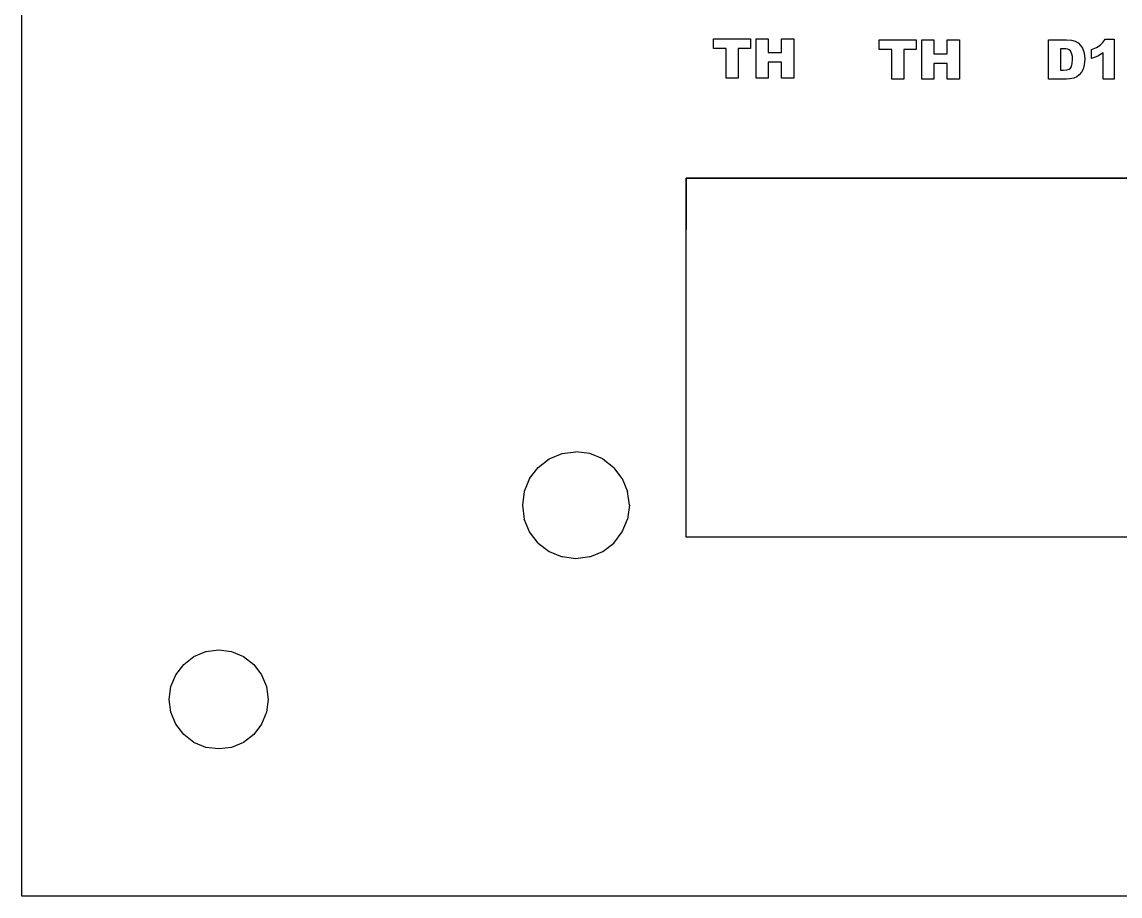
# Model space of a CAD drawing. Header units: metres. Extents: x 0 to 5.2, y 0 to 2.14.
# Drawn here: x 0 to 1.395, y 0 to 1.111 of the extents above; entities that cross this region are included whole.
import ezdxf

# ---------------------------------------------------------------- set-up
doc = ezdxf.new("R2010")
doc.units = ezdxf.units.M

msp = doc.modelspace()

# ---------------------------------------------------------------- linework, layer by layer
at = {"layer": 'D10#2'}
for p, q in [((1.3045, 1.0888, 0.0626), (1.3274, 1.0888, 0.0626)), ((1.3045, 1.0388, 0.0625), (1.3045, 1.0888, 0.0626)), ((1.3045, 1.0888, 0.0946), (1.3274, 1.0888, 0.0946)), ((1.3045, 1.0388, 0.0945), (1.3045, 1.0888, 0.0946)), ((1.3045, 1.0888, 0.0626), (1.3045, 1.0888, 0.0946)), ((1.3274, 1.0888, 0.0626), (1.3336, 1.0884, 0.0626)), ((1.3274, 1.0888, 0.0946), (1.3336, 1.0884, 0.0946)), ((1.3274, 1.0888, 0.0626), (1.3274, 1.0888, 0.0946)), ((1.3737, 1.0854, 0.0626), (1.3764, 1.0897, 0.0626)), ((1.3737, 1.0854, 0.0946), (1.3764, 1.0897, 0.0946)), ((1.3764, 1.0897, 0.0626), (1.3878, 1.0897, 0.0626)), ((1.3764, 1.0897, 0.0946), (1.3878, 1.0897, 0.0946)), ((1.3764, 1.0897, 0.0626), (1.3764, 1.0897, 0.0946)), ((1.3878, 1.0897, 0.0626), (1.3878, 1.0388, 0.0625)), ((1.3878, 1.0897, 0.0946), (1.3878, 1.0388, 0.0945)), ((1.3878, 1.0897, 0.0626), (1.3878, 1.0897, 0.0946)), ((1.3199, 1.0775, 0.0626), (1.3199, 1.0502, 0.0625)), ((1.3238, 1.0775, 0.0626), (1.3199, 1.0775, 0.0626)), ((1.3199, 1.0775, 0.0946), (1.3199, 1.0502, 0.0945)), ((1.3238, 1.0775, 0.0946), (1.3199, 1.0775, 0.0946)), ((1.3199, 1.0775, 0.0626), (1.3199, 1.0775, 0.0946)), ((1.3266, 1.0773, 0.0626), (1.3238, 1.0775, 0.0626)), ((1.3266, 1.0773, 0.0946), (1.3238, 1.0775, 0.0946)), ((1.3238, 1.0775, 0.0626), (1.3238, 1.0775, 0.0946)), ((1.3289, 1.0768, 0.0626), (1.3266, 1.0773, 0.0626)), ((1.3289, 1.0768, 0.0946), (1.3266, 1.0773, 0.0946)), ((1.3266, 1.0773, 0.0626), (1.3266, 1.0773, 0.0946)), ((1.3309, 1.0759, 0.0626), (1.3289, 1.0768, 0.0626)), ((1.3309, 1.0759, 0.0946), (1.3289, 1.0768, 0.0946)), ((1.3289, 1.0768, 0.0626), (1.3289, 1.0768, 0.0946)), ((1.3324, 1.0746, 0.0626), (1.3309, 1.0759, 0.0626)), ((1.3324, 1.0746, 0.0946), (1.3309, 1.0759, 0.0946)), ((1.3309, 1.0759, 0.0626), (1.3309, 1.0759, 0.0946)), ((1.3335, 1.0728, 0.0626), (1.3324, 1.0746, 0.0626)), ((1.3335, 1.0728, 0.0946), (1.3324, 1.0746, 0.0946)), ((1.3324, 1.0746, 0.0626), (1.3324, 1.0746, 0.0946)), ((1.3336, 1.0884, 0.0626), (1.3384, 1.087, 0.0626)), ((1.3336, 1.0884, 0.0946), (1.3384, 1.087, 0.0946)), ((1.3336, 1.0884, 0.0626), (1.3336, 1.0884, 0.0946)), ((1.3384, 1.087, 0.0626), (1.3422, 1.0848, 0.0626)), ((1.3384, 1.087, 0.0946), (1.3422, 1.0848, 0.0946)), ((1.3384, 1.087, 0.0626), (1.3384, 1.087, 0.0946)), ((1.3422, 1.0848, 0.0626), (1.3453, 1.0817, 0.0626)), ((1.3422, 1.0848, 0.0946), (1.3453, 1.0817, 0.0946)), ((1.3422, 1.0848, 0.0626), (1.3422, 1.0848, 0.0946)), ((1.3453, 1.0817, 0.0626), (1.3477, 1.078, 0.0626)), ((1.3453, 1.0817, 0.0946), (1.3477, 1.078, 0.0946)), ((1.3453, 1.0817, 0.0626), (1.3453, 1.0817, 0.0946)), ((1.3477, 1.078, 0.0626), (1.3493, 1.0737, 0.0626)), ((1.3477, 1.078, 0.0946), (1.3493, 1.0737, 0.0946)), ((1.3477, 1.078, 0.0626), (1.3477, 1.078, 0.0946)), ((1.3592, 1.0763, 0.0626), (1.3655, 1.0788, 0.0626)), ((1.3592, 1.0763, 0.0946), (1.3655, 1.0788, 0.0946)), ((1.3592, 1.0649, 0.0626), (1.3592, 1.0763, 0.0626)), ((1.3592, 1.0649, 0.0946), (1.3592, 1.0763, 0.0946)), ((1.3592, 1.0763, 0.0626), (1.3592, 1.0763, 0.0946)), ((1.3655, 1.0788, 0.0626), (1.3702, 1.0818, 0.0626)), ((1.3655, 1.0788, 0.0946), (1.3702, 1.0818, 0.0946)), ((1.3655, 1.0788, 0.0626), (1.3655, 1.0788, 0.0946)), ((1.3702, 1.0818, 0.0626), (1.3737, 1.0854, 0.0626)), ((1.3702, 1.0818, 0.0946), (1.3737, 1.0854, 0.0946)), ((1.3702, 1.0818, 0.0626), (1.3702, 1.0818, 0.0946)), ((1.3737, 1.0854, 0.0626), (1.3737, 1.0854, 0.0946)), ((1.3343, 1.0704, 0.0626), (1.3335, 1.0728, 0.0626)), ((1.3343, 1.0704, 0.0946), (1.3335, 1.0728, 0.0946)), ((1.3335, 1.0728, 0.0626), (1.3335, 1.0728, 0.0946)), ((1.3348, 1.0674, 0.0626), (1.3343, 1.0704, 0.0626)), ((1.3348, 1.0674, 0.0946), (1.3343, 1.0704, 0.0946)), ((1.3343, 1.0704, 0.0626), (1.3343, 1.0704, 0.0946)), ((1.3347, 1.0585, 0.0625), (1.335, 1.0637, 0.0626)), ((1.3347, 1.0585, 0.0945), (1.335, 1.0637, 0.0946)), ((1.335, 1.0637, 0.0626), (1.3348, 1.0674, 0.0626)), ((1.335, 1.0637, 0.0946), (1.3348, 1.0674, 0.0946)), ((1.3348, 1.0674, 0.0626), (1.3348, 1.0674, 0.0946)), ((1.335, 1.0637, 0.0626), (1.335, 1.0637, 0.0946)), ((1.3493, 1.0737, 0.0626), (1.3502, 1.069, 0.0626)), ((1.3493, 1.0737, 0.0946), (1.3502, 1.069, 0.0946)), ((1.3493, 1.0737, 0.0626), (1.3493, 1.0737, 0.0946)), ((1.3505, 1.064, 0.0626), (1.35, 1.0569, 0.0625)), ((1.3505, 1.064, 0.0946), (1.35, 1.0569, 0.0945)), ((1.3502, 1.069, 0.0626), (1.3505, 1.064, 0.0626)), ((1.3502, 1.069, 0.0946), (1.3505, 1.064, 0.0946)), ((1.3502, 1.069, 0.0626), (1.3502, 1.069, 0.0946)), ((1.3505, 1.064, 0.0626), (1.3505, 1.064, 0.0946)), ((1.3672, 1.068, 0.0626), (1.3592, 1.0649, 0.0626)), ((1.3672, 1.068, 0.0946), (1.3592, 1.0649, 0.0946)), ((1.3592, 1.0649, 0.0626), (1.3592, 1.0649, 0.0946)), ((1.3738, 1.0722, 0.0626), (1.3672, 1.068, 0.0626)), ((1.3738, 1.0722, 0.0946), (1.3672, 1.068, 0.0946)), ((1.3672, 1.068, 0.0626), (1.3672, 1.068, 0.0946)), ((1.3738, 1.0388, 0.0625), (1.3738, 1.0722, 0.0626)), ((1.3738, 1.0388, 0.0945), (1.3738, 1.0722, 0.0946)), ((1.3738, 1.0722, 0.0626), (1.3738, 1.0722, 0.0946)), ((1.3199, 1.0502, 0.0625), (1.3237, 1.0502, 0.0625)), ((1.3199, 1.0502, 0.0945), (1.3237, 1.0502, 0.0945)), ((1.3199, 1.0502, 0.0625), (1.3199, 1.0502, 0.0945)), ((1.3237, 1.0502, 0.0625), (1.3279, 1.0505, 0.0625)), ((1.3237, 1.0502, 0.0945), (1.3279, 1.0505, 0.0945)), ((1.3237, 1.0502, 0.0625), (1.3237, 1.0502, 0.0945)), ((1.3279, 1.0505, 0.0625), (1.3306, 1.0513, 0.0625)), ((1.3279, 1.0505, 0.0945), (1.3306, 1.0513, 0.0945)), ((1.3279, 1.0505, 0.0625), (1.3279, 1.0505, 0.0945)), ((1.3306, 1.0513, 0.0625), (1.3324, 1.0528, 0.0625)), ((1.3306, 1.0513, 0.0945), (1.3324, 1.0528, 0.0945)), ((1.3306, 1.0513, 0.0625), (1.3306, 1.0513, 0.0945)), ((1.3324, 1.0528, 0.0625), (1.3338, 1.055, 0.0625)), ((1.3324, 1.0528, 0.0945), (1.3338, 1.055, 0.0945)), ((1.3324, 1.0528, 0.0625), (1.3324, 1.0528, 0.0945)), ((1.3338, 1.055, 0.0625), (1.3347, 1.0585, 0.0625)), ((1.3338, 1.055, 0.0945), (1.3347, 1.0585, 0.0945)), ((1.3338, 1.055, 0.0625), (1.3338, 1.055, 0.0945)), ((1.3347, 1.0585, 0.0625), (1.3347, 1.0585, 0.0945)), ((1.3465, 1.0475, 0.0625), (1.3436, 1.0442, 0.0625)), ((1.3465, 1.0475, 0.0945), (1.3436, 1.0442, 0.0945)), ((1.3487, 1.0516, 0.0625), (1.3465, 1.0475, 0.0625)), ((1.3487, 1.0516, 0.0945), (1.3465, 1.0475, 0.0945)), ((1.3465, 1.0475, 0.0625), (1.3465, 1.0475, 0.0945)), ((1.35, 1.0569, 0.0625), (1.3487, 1.0516, 0.0625)), ((1.35, 1.0569, 0.0945), (1.3487, 1.0516, 0.0945)), ((1.3487, 1.0516, 0.0625), (1.3487, 1.0516, 0.0945)), ((1.35, 1.0569, 0.0625), (1.35, 1.0569, 0.0945)), ((1.3274, 1.0388, 0.0625), (1.3045, 1.0388, 0.0625)), ((1.3274, 1.0388, 0.0945), (1.3045, 1.0388, 0.0945)), ((1.3045, 1.0388, 0.0625), (1.3045, 1.0388, 0.0945)), ((1.3318, 1.0392, 0.0625), (1.3274, 1.0388, 0.0625)), ((1.3318, 1.0392, 0.0945), (1.3274, 1.0388, 0.0945)), ((1.3274, 1.0388, 0.0625), (1.3274, 1.0388, 0.0945)), ((1.3367, 1.0402, 0.0625), (1.3318, 1.0392, 0.0625)), ((1.3367, 1.0402, 0.0945), (1.3318, 1.0392, 0.0945)), ((1.3318, 1.0392, 0.0625), (1.3318, 1.0392, 0.0945)), ((1.3403, 1.0417, 0.0625), (1.3367, 1.0402, 0.0625)), ((1.3403, 1.0417, 0.0945), (1.3367, 1.0402, 0.0945)), ((1.3367, 1.0402, 0.0625), (1.3367, 1.0402, 0.0945)), ((1.3436, 1.0442, 0.0625), (1.3403, 1.0417, 0.0625)), ((1.3436, 1.0442, 0.0945), (1.3403, 1.0417, 0.0945)), ((1.3403, 1.0417, 0.0625), (1.3403, 1.0417, 0.0945)), ((1.3436, 1.0442, 0.0625), (1.3436, 1.0442, 0.0945)), ((1.3878, 1.0388, 0.0625), (1.3738, 1.0388, 0.0625)), ((1.3878, 1.0388, 0.0945), (1.3738, 1.0388, 0.0945)), ((1.3738, 1.0388, 0.0625), (1.3738, 1.0388, 0.0945)), ((1.3878, 1.0388, 0.0625), (1.3878, 1.0388, 0.0945))]:
    msp.add_line(p, q, dxfattribs=at)
at = {"layer": 'EXTRUDER_SIDE'}
for p, q in [((0, 0, 0.0625), (0, 2.142, 0.0626)), ((0, 0), (0, 2.142, 0.0001)), ((0.844, 0.913, 0.0625), (0.844, 0.913, 0)), ((0.844, 0.913, 0.0625), (0.844, 0.8804, 0)), ((0.844, 0.913, 0.0625), (2.5405, 0.913, 0.0625)), ((0.844, 0.913, 0.0625), (0.844, 0.8477, 0)), ((0.844, 0.4565, 0.0625), (0.844, 0.913, 0.0625)), ((2.5405, 0.913, 0), (0.844, 0.913, 0)), ((0.844, 0.8804, 0), (0.844, 0.913, 0)), ((0.844, 0.8477, 0), (0.844, 0.8804, 0)), ((0.844, 0.4565, 0), (0.844, 0.8477, 0)), ((0.67, 0.5559, 0.0625), (0.6864, 0.5627, 0.0625)), ((0.67, 0.5559, 0), (0.6864, 0.5627, 0)), ((0.6864, 0.5627, 0.0625), (0.704, 0.565, 0.0625)), ((0.6864, 0.5627, 0), (0.704, 0.565, 0)), ((0.6864, 0.5627, 0.0625), (0.6864, 0.5627, 0)), ((0.704, 0.565, 0.0625), (0.704, 0.565, 0)), ((0.7216, 0.5627, 0.0625), (0.704, 0.565, 0.0625)), ((0.7216, 0.5627, 0), (0.704, 0.565, 0)), ((0.738, 0.5559, 0.0625), (0.7216, 0.5627, 0.0625)), ((0.7216, 0.5627, 0.0625), (0.7216, 0.5627, 0)), ((0.738, 0.5559, 0), (0.7216, 0.5627, 0)), ((0.6451, 0.531, 0.0625), (0.6559, 0.5451, 0.0625)), ((0.6451, 0.531, 0), (0.6559, 0.5451, 0)), ((0.6559, 0.5451, 0.0625), (0.67, 0.5559, 0.0625)), ((0.6559, 0.5451, 0), (0.67, 0.5559, 0)), ((0.6559, 0.5451, 0.0625), (0.6559, 0.5451, 0)), ((0.67, 0.5559, 0.0625), (0.67, 0.5559, 0)), ((0.738, 0.5559, 0.0625), (0.7521, 0.5451, 0.0625)), ((0.738, 0.5559, 0.0625), (0.738, 0.5559, 0)), ((0.738, 0.5559, 0), (0.7521, 0.5451, 0)), ((0.7521, 0.5451, 0.0625), (0.7521, 0.5451, 0)), ((0.7629, 0.531, 0.0625), (0.7521, 0.5451, 0.0625)), ((0.7629, 0.531, 0), (0.7521, 0.5451, 0)), ((0.6451, 0.531, 0.0625), (0.6383, 0.5146, 0.0625)), ((0.6451, 0.531, 0), (0.6383, 0.5146, 0)), ((0.6451, 0.531, 0.0625), (0.6451, 0.531, 0)), ((0.7629, 0.531, 0.0625), (0.7629, 0.531, 0)), ((0.7629, 0.531, 0.0625), (0.7697, 0.5146, 0.0625)), ((0.7629, 0.531, 0), (0.7697, 0.5146, 0)), ((0.6383, 0.5146, 0.0625), (0.636, 0.497, 0.0625)), ((0.6383, 0.5146, 0), (0.636, 0.497, 0)), ((0.6383, 0.5146, 0.0625), (0.6383, 0.5146, 0)), ((0.7697, 0.5146, 0.0625), (0.7697, 0.5146, 0)), ((0.772, 0.497, 0.0625), (0.7697, 0.5146, 0.0625)), ((0.772, 0.497, 0), (0.7697, 0.5146, 0)), ((0.636, 0.497, 0.0625), (0.6383, 0.4794, 0.0625)), ((0.636, 0.497, 0.0625), (0.636, 0.497, 0)), ((0.636, 0.497, 0), (0.6383, 0.4794, 0)), ((0.772, 0.497, 0.0625), (0.7697, 0.4794, 0.0625)), ((0.772, 0.497, 0), (0.7697, 0.4794, 0)), ((0.772, 0.497, 0.0625), (0.772, 0.497, 0)), ((0.6451, 0.463, 0.0625), (0.6383, 0.4794, 0.0625)), ((0.6383, 0.4794, 0.0625), (0.6383, 0.4794, 0)), ((0.6451, 0.463, 0), (0.6383, 0.4794, 0)), ((0.7629, 0.463, 0.0625), (0.7697, 0.4794, 0.0625)), ((0.7629, 0.463, 0), (0.7697, 0.4794, 0)), ((0.7697, 0.4794, 0.0625), (0.7697, 0.4794, 0)), ((0.6559, 0.4489, 0.0625), (0.6451, 0.463, 0.0625)), ((0.6451, 0.463, 0.0625), (0.6451, 0.463, 0)), ((0.6559, 0.4489, 0), (0.6451, 0.463, 0)), ((0.7521, 0.4489, 0.0625), (0.7629, 0.463, 0.0625)), ((0.7521, 0.4489, 0), (0.7629, 0.463, 0)), ((0.7629, 0.463, 0.0625), (0.7629, 0.463, 0)), ((0.6559, 0.4489, 0.0625), (0.67, 0.4381, 0.0625)), ((0.6559, 0.4489, 0.0625), (0.6559, 0.4489, 0)), ((0.6559, 0.4489, 0), (0.67, 0.4381, 0)), ((0.738, 0.4381, 0.0625), (0.7521, 0.4489, 0.0625)), ((0.738, 0.4381, 0), (0.7521, 0.4489, 0)), ((0.7521, 0.4489, 0.0625), (0.7521, 0.4489, 0)), ((2.5405, 0.4565, 0.0625), (0.844, 0.4565, 0.0625)), ((0.844, 0.4565, 0.0625), (0.844, 0.4565, 0)), ((2.5405, 0.4565, 0), (0.844, 0.4565, 0)), ((0.67, 0.4381, 0.0625), (0.6864, 0.4313, 0.0625)), ((0.67, 0.4381, 0.0625), (0.67, 0.4381, 0)), ((0.67, 0.4381, 0), (0.6864, 0.4313, 0)), ((0.7216, 0.4313, 0.0625), (0.738, 0.4381, 0.0625)), ((0.7216, 0.4313, 0), (0.738, 0.4381, 0)), ((0.738, 0.4381, 0.0625), (0.738, 0.4381, 0)), ((0.6864, 0.4313, 0.0625), (0.6864, 0.4313, 0)), ((0.704, 0.429, 0.0625), (0.6864, 0.4313, 0.0625)), ((0.704, 0.429, 0), (0.6864, 0.4313, 0)), ((0.7216, 0.4313, 0.0625), (0.704, 0.429, 0.0625)), ((0.7216, 0.4313, 0), (0.704, 0.429, 0)), ((0.704, 0.429, 0.0625), (0.704, 0.429, 0)), ((0.7216, 0.4313, 0.0625), (0.7216, 0.4313, 0)), ((0.2185, 0.3046, 0.0625), (0.2337, 0.3109, 0.0625)), ((0.2185, 0.3046, 0.0005), (0.2337, 0.3109, 0.0005)), ((0.2337, 0.3109, 0.0625), (0.25, 0.313, 0.0625)), ((0.2337, 0.3109, 0.0005), (0.25, 0.313, 0.0005)), ((0.2337, 0.3109, 0.0625), (0.2337, 0.3109, 0.0005)), ((0.25, 0.313, 0.0625), (0.2663, 0.3109, 0.0625)), ((0.25, 0.313, 0.0005), (0.2663, 0.3109, 0.0005)), ((0.25, 0.313, 0.0625), (0.25, 0.313, 0.0005)), ((0.2663, 0.3109, 0.0625), (0.2815, 0.3046, 0.0625)), ((0.2663, 0.3109, 0.0005), (0.2815, 0.3046, 0.0005)), ((0.2663, 0.3109, 0.0625), (0.2663, 0.3109, 0.0005)), ((0.1954, 0.2815, 0.0625), (0.2055, 0.2945, 0.0625)), ((0.1954, 0.2815, 0.0005), (0.2055, 0.2945, 0.0005)), ((0.2055, 0.2945, 0.0625), (0.2185, 0.3046, 0.0625)), ((0.2055, 0.2945, 0.0005), (0.2185, 0.3046, 0.0005)), ((0.2055, 0.2945, 0.0625), (0.2055, 0.2945, 0.0005)), ((0.2185, 0.3046, 0.0625), (0.2185, 0.3046, 0.0005)), ((0.2815, 0.3046, 0.0625), (0.2945, 0.2945, 0.0625)), ((0.2815, 0.3046, 0.0005), (0.2945, 0.2945, 0.0005)), ((0.2815, 0.3046, 0.0625), (0.2815, 0.3046, 0.0005)), ((0.2945, 0.2945, 0.0625), (0.3046, 0.2815, 0.0625)), ((0.2945, 0.2945, 0.0005), (0.3046, 0.2815, 0.0005)), ((0.2945, 0.2945, 0.0625), (0.2945, 0.2945, 0.0005)), ((0.1891, 0.2663, 0.0625), (0.1954, 0.2815, 0.0625)), ((0.1891, 0.2663, 0.0005), (0.1954, 0.2815, 0.0005)), ((0.1954, 0.2815, 0.0625), (0.1954, 0.2815, 0.0005)), ((0.3046, 0.2815, 0.0625), (0.3109, 0.2663, 0.0625)), ((0.3046, 0.2815, 0.0005), (0.3109, 0.2663, 0.0005)), ((0.3046, 0.2815, 0.0625), (0.3046, 0.2815, 0.0005)), ((0.187, 0.25, 0.0625), (0.1891, 0.2663, 0.0625)), ((0.187, 0.25, 0.0005), (0.1891, 0.2663, 0.0005)), ((0.1891, 0.2663, 0.0625), (0.1891, 0.2663, 0.0005)), ((0.3109, 0.2663, 0.0625), (0.313, 0.25, 0.0625)), ((0.3109, 0.2663, 0.0005), (0.313, 0.25, 0.0005)), ((0.3109, 0.2663, 0.0625), (0.3109, 0.2663, 0.0005)), ((0.1891, 0.2337, 0.0625), (0.187, 0.25, 0.0625)), ((0.1891, 0.2337, 0.0005), (0.187, 0.25, 0.0005)), ((0.187, 0.25, 0.0625), (0.187, 0.25, 0.0005)), ((0.313, 0.25, 0.0625), (0.3109, 0.2337, 0.0625)), ((0.313, 0.25, 0.0005), (0.3109, 0.2337, 0.0005)), ((0.313, 0.25, 0.0625), (0.313, 0.25, 0.0005)), ((0.1954, 0.2185, 0.0625), (0.1891, 0.2337, 0.0625)), ((0.1954, 0.2185, 0.0005), (0.1891, 0.2337, 0.0005)), ((0.1891, 0.2337, 0.0625), (0.1891, 0.2337, 0.0005)), ((0.3109, 0.2337, 0.0625), (0.3046, 0.2185, 0.0625)), ((0.3109, 0.2337, 0.0005), (0.3046, 0.2185, 0.0005)), ((0.3109, 0.2337, 0.0625), (0.3109, 0.2337, 0.0005)), ((0.2055, 0.2054, 0.0625), (0.1954, 0.2185, 0.0625)), ((0.2055, 0.2055, 0.0005), (0.1954, 0.2185, 0.0005)), ((0.1954, 0.2185, 0.0625), (0.1954, 0.2185, 0.0005)), ((0.3046, 0.2185, 0.0625), (0.2945, 0.2054, 0.0625)), ((0.3046, 0.2185, 0.0005), (0.2945, 0.2055, 0.0005)), ((0.3046, 0.2185, 0.0625), (0.3046, 0.2185, 0.0005)), ((0.2185, 0.1954, 0.0005), (0.2055, 0.2055, 0.0005)), ((0.2055, 0.2054, 0.0625), (0.2055, 0.2055, 0.0005)), ((0.2185, 0.1954, 0.0625), (0.2055, 0.2054, 0.0625)), ((0.2337, 0.1891, 0.0625), (0.2185, 0.1954, 0.0625)), ((0.2337, 0.1891, 0.0005), (0.2185, 0.1954, 0.0005)), ((0.2185, 0.1954, 0.0625), (0.2185, 0.1954, 0.0005)), ((0.2815, 0.1954, 0.0625), (0.2663, 0.1891, 0.0625)), ((0.2815, 0.1954, 0.0005), (0.2663, 0.1891, 0.0005)), ((0.2945, 0.2055, 0.0005), (0.2815, 0.1954, 0.0005)), ((0.2945, 0.2054, 0.0625), (0.2815, 0.1954, 0.0625)), ((0.2815, 0.1954, 0.0625), (0.2815, 0.1954, 0.0005)), ((0.2945, 0.2054, 0.0625), (0.2945, 0.2055, 0.0005)), ((0.25, 0.187, 0.0625), (0.2337, 0.1891, 0.0625)), ((0.25, 0.187, 0.0005), (0.2337, 0.1891, 0.0005)), ((0.2337, 0.1891, 0.0625), (0.2337, 0.1891, 0.0005)), ((0.2663, 0.1891, 0.0625), (0.25, 0.187, 0.0625)), ((0.2663, 0.1891, 0.0005), (0.25, 0.187, 0.0005)), ((0.25, 0.187, 0.0625), (0.25, 0.187, 0.0005)), ((0.2663, 0.1891, 0.0625), (0.2663, 0.1891, 0.0005)), ((0, 0, 0.0625), (0, 0)), ((5.204, 0), (0, 0)), ((5.204, 0, 0.0625), (0, 0, 0.0625))]:
    msp.add_line(p, q, dxfattribs=at)
at = {"layer": 'TH'}
for p, q in [((0.8789, 1.0901, 0.0626), (0.9259, 1.0901, 0.0626)), ((0.8789, 1.0777, 0.0626), (0.8789, 1.0901, 0.0626)), ((0.8789, 1.0901, 0.0946), (0.9259, 1.0901, 0.0946)), ((0.8789, 1.0777, 0.0946), (0.8789, 1.0901, 0.0946)), ((0.8789, 1.0901, 0.0626), (0.8789, 1.0901, 0.0946)), ((0.9259, 1.0901, 0.0626), (0.9259, 1.0777, 0.0626)), ((0.9259, 1.0901, 0.0946), (0.9259, 1.0777, 0.0946)), ((0.9259, 1.0901, 0.0626), (0.9259, 1.0901, 0.0946)), ((0.9329, 1.0901, 0.0626), (0.9484, 1.0901, 0.0626)), ((0.9329, 1.0401, 0.0625), (0.9329, 1.0901, 0.0626)), ((0.9329, 1.0901, 0.0946), (0.9484, 1.0901, 0.0946)), ((0.9329, 1.0401, 0.0945), (0.9329, 1.0901, 0.0946)), ((0.9329, 1.0901, 0.0626), (0.9329, 1.0901, 0.0946)), ((0.9484, 1.0901, 0.0626), (0.9484, 1.0726, 0.0626)), ((0.9484, 1.0901, 0.0946), (0.9484, 1.0726, 0.0946)), ((0.9484, 1.0901, 0.0626), (0.9484, 1.0901, 0.0946)), ((0.9653, 1.0726, 0.0626), (0.9653, 1.0901, 0.0626)), ((0.9653, 1.0901, 0.0626), (0.9808, 1.0901, 0.0626)), ((0.9653, 1.0726, 0.0946), (0.9653, 1.0901, 0.0946)), ((0.9653, 1.0901, 0.0946), (0.9808, 1.0901, 0.0946)), ((0.9653, 1.0901, 0.0626), (0.9653, 1.0901, 0.0946)), ((0.9808, 1.0901, 0.0626), (0.9808, 1.0401, 0.0625)), ((0.9808, 1.0901, 0.0946), (0.9808, 1.0401, 0.0945)), ((0.9808, 1.0901, 0.0626), (0.9808, 1.0901, 0.0946)), ((0.8947, 1.0777, 0.0626), (0.8789, 1.0777, 0.0626)), ((0.8947, 1.0777, 0.0946), (0.8789, 1.0777, 0.0946)), ((0.8789, 1.0777, 0.0626), (0.8789, 1.0777, 0.0946)), ((0.8947, 1.0401, 0.0625), (0.8947, 1.0777, 0.0626)), ((0.8947, 1.0401, 0.0945), (0.8947, 1.0777, 0.0946)), ((0.8947, 1.0777, 0.0626), (0.8947, 1.0777, 0.0946)), ((0.9259, 1.0777, 0.0626), (0.9101, 1.0777, 0.0626)), ((0.9101, 1.0777, 0.0626), (0.9101, 1.0401, 0.0625)), ((0.9259, 1.0777, 0.0946), (0.9101, 1.0777, 0.0946)), ((0.9101, 1.0777, 0.0946), (0.9101, 1.0401, 0.0945)), ((0.9101, 1.0777, 0.0626), (0.9101, 1.0777, 0.0946)), ((0.9259, 1.0777, 0.0626), (0.9259, 1.0777, 0.0946)), ((0.9484, 1.0726, 0.0626), (0.9653, 1.0726, 0.0626)), ((0.9484, 1.0726, 0.0946), (0.9653, 1.0726, 0.0946)), ((0.9484, 1.0726, 0.0626), (0.9484, 1.0726, 0.0946)), ((0.9653, 1.0726, 0.0626), (0.9653, 1.0726, 0.0946)), ((0.9653, 1.0603, 0.0625), (0.9484, 1.0603, 0.0625)), ((0.9484, 1.0603, 0.0625), (0.9484, 1.0401, 0.0625)), ((0.9653, 1.0603, 0.0945), (0.9484, 1.0603, 0.0945)), ((0.9484, 1.0603, 0.0945), (0.9484, 1.0401, 0.0945)), ((0.9484, 1.0603, 0.0625), (0.9484, 1.0603, 0.0945)), ((0.9653, 1.0401, 0.0625), (0.9653, 1.0603, 0.0625)), ((0.9653, 1.0401, 0.0945), (0.9653, 1.0603, 0.0945)), ((0.9653, 1.0603, 0.0625), (0.9653, 1.0603, 0.0945)), ((0.9101, 1.0401, 0.0625), (0.8947, 1.0401, 0.0625)), ((0.9101, 1.0401, 0.0945), (0.8947, 1.0401, 0.0945)), ((0.8947, 1.0401, 0.0625), (0.8947, 1.0401, 0.0945)), ((0.9101, 1.0401, 0.0625), (0.9101, 1.0401, 0.0945)), ((0.9484, 1.0401, 0.0625), (0.9329, 1.0401, 0.0625)), ((0.9484, 1.0401, 0.0945), (0.9329, 1.0401, 0.0945)), ((0.9329, 1.0401, 0.0625), (0.9329, 1.0401, 0.0945)), ((0.9484, 1.0401, 0.0625), (0.9484, 1.0401, 0.0945)), ((0.9808, 1.0401, 0.0625), (0.9653, 1.0401, 0.0625)), ((0.9808, 1.0401, 0.0945), (0.9653, 1.0401, 0.0945)), ((0.9653, 1.0401, 0.0625), (0.9653, 1.0401, 0.0945)), ((0.9808, 1.0401, 0.0625), (0.9808, 1.0401, 0.0945))]:
    msp.add_line(p, q, dxfattribs=at)
at = {"layer": 'TH#1'}
for p, q in [((1.0894, 1.0886, 0.0626), (1.1364, 1.0886, 0.0626)), ((1.0894, 1.0763, 0.0626), (1.0894, 1.0886, 0.0626)), ((1.0894, 1.0886, 0.0946), (1.1364, 1.0886, 0.0946)), ((1.0894, 1.0763, 0.0946), (1.0894, 1.0886, 0.0946)), ((1.0894, 1.0886, 0.0626), (1.0894, 1.0886, 0.0946)), ((1.1364, 1.0886, 0.0626), (1.1364, 1.0763, 0.0626)), ((1.1364, 1.0886, 0.0946), (1.1364, 1.0763, 0.0946)), ((1.1364, 1.0886, 0.0626), (1.1364, 1.0886, 0.0946)), ((1.1435, 1.0886, 0.0626), (1.1589, 1.0886, 0.0626)), ((1.1435, 1.0386, 0.0625), (1.1435, 1.0886, 0.0626)), ((1.1435, 1.0886, 0.0946), (1.1589, 1.0886, 0.0946)), ((1.1435, 1.0386, 0.0945), (1.1435, 1.0886, 0.0946)), ((1.1435, 1.0886, 0.0626), (1.1435, 1.0886, 0.0946)), ((1.1589, 1.0886, 0.0626), (1.1589, 1.0711, 0.0626)), ((1.1589, 1.0886, 0.0946), (1.1589, 1.0711, 0.0946)), ((1.1589, 1.0886, 0.0626), (1.1589, 1.0886, 0.0946)), ((1.1758, 1.0711, 0.0626), (1.1758, 1.0886, 0.0626)), ((1.1758, 1.0886, 0.0626), (1.1913, 1.0886, 0.0626)), ((1.1758, 1.0711, 0.0946), (1.1758, 1.0886, 0.0946)), ((1.1758, 1.0886, 0.0946), (1.1913, 1.0886, 0.0946)), ((1.1758, 1.0886, 0.0626), (1.1758, 1.0886, 0.0946)), ((1.1913, 1.0886, 0.0626), (1.1913, 1.0386, 0.0625)), ((1.1913, 1.0886, 0.0946), (1.1913, 1.0386, 0.0945)), ((1.1913, 1.0886, 0.0626), (1.1913, 1.0886, 0.0946)), ((1.1052, 1.0763, 0.0626), (1.0894, 1.0763, 0.0626)), ((1.1052, 1.0763, 0.0946), (1.0894, 1.0763, 0.0946)), ((1.0894, 1.0763, 0.0626), (1.0894, 1.0763, 0.0946)), ((1.1052, 1.0386, 0.0625), (1.1052, 1.0763, 0.0626)), ((1.1052, 1.0386, 0.0945), (1.1052, 1.0763, 0.0946)), ((1.1052, 1.0763, 0.0626), (1.1052, 1.0763, 0.0946)), ((1.1364, 1.0763, 0.0626), (1.1206, 1.0763, 0.0626)), ((1.1206, 1.0763, 0.0626), (1.1206, 1.0386, 0.0625)), ((1.1364, 1.0763, 0.0946), (1.1206, 1.0763, 0.0946)), ((1.1206, 1.0763, 0.0946), (1.1206, 1.0386, 0.0945)), ((1.1206, 1.0763, 0.0626), (1.1206, 1.0763, 0.0946)), ((1.1364, 1.0763, 0.0626), (1.1364, 1.0763, 0.0946)), ((1.1589, 1.0711, 0.0626), (1.1758, 1.0711, 0.0626)), ((1.1589, 1.0711, 0.0946), (1.1758, 1.0711, 0.0946)), ((1.1589, 1.0711, 0.0626), (1.1589, 1.0711, 0.0946)), ((1.1758, 1.0711, 0.0626), (1.1758, 1.0711, 0.0946)), ((1.1758, 1.0588, 0.0625), (1.1589, 1.0588, 0.0625)), ((1.1589, 1.0588, 0.0625), (1.1589, 1.0386, 0.0625)), ((1.1758, 1.0588, 0.0945), (1.1589, 1.0588, 0.0945)), ((1.1589, 1.0588, 0.0945), (1.1589, 1.0386, 0.0945)), ((1.1589, 1.0588, 0.0625), (1.1589, 1.0588, 0.0945)), ((1.1758, 1.0386, 0.0625), (1.1758, 1.0588, 0.0625)), ((1.1758, 1.0386, 0.0945), (1.1758, 1.0588, 0.0945)), ((1.1758, 1.0588, 0.0625), (1.1758, 1.0588, 0.0945)), ((1.1206, 1.0386, 0.0625), (1.1052, 1.0386, 0.0625)), ((1.1206, 1.0386, 0.0945), (1.1052, 1.0386, 0.0945)), ((1.1052, 1.0386, 0.0625), (1.1052, 1.0386, 0.0945)), ((1.1206, 1.0386, 0.0625), (1.1206, 1.0386, 0.0945)), ((1.1589, 1.0386, 0.0625), (1.1435, 1.0386, 0.0625)), ((1.1589, 1.0386, 0.0945), (1.1435, 1.0386, 0.0945)), ((1.1435, 1.0386, 0.0625), (1.1435, 1.0386, 0.0945)), ((1.1589, 1.0386, 0.0625), (1.1589, 1.0386, 0.0945)), ((1.1913, 1.0386, 0.0625), (1.1758, 1.0386, 0.0625)), ((1.1913, 1.0386, 0.0945), (1.1758, 1.0386, 0.0945)), ((1.1758, 1.0386, 0.0625), (1.1758, 1.0386, 0.0945)), ((1.1913, 1.0386, 0.0625), (1.1913, 1.0386, 0.0945))]:
    msp.add_line(p, q, dxfattribs=at)

doc.saveas('drawing.dxf')
